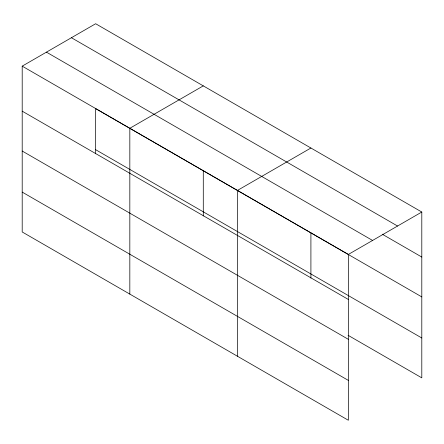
<?xml version="1.0" encoding="UTF-8"?>
<svg xmlns="http://www.w3.org/2000/svg" width="444" height="444" viewBox="0 0 444 444"><rect width="100%" height="100%" fill="white"/><g stroke="black" fill="none" stroke-linecap="round" stroke-linejoin="round"><path stroke-width="0.67" d="M22.2 66.145L348.346 254.44L348.346 420.263L22.2 231.968L22.2 66.145L95.654 23.737L421.8 212.032L421.8 377.855L348.074 335.292M203.285 85.875L129.826 128.283L129.826 294.106M310.911 148.013L237.457 190.421L237.457 356.243M348.346 254.44L421.8 212.032M71.417 37.729L397.558 226.029M382.24 234.204L421.8 257.048M46.442 52.148L372.583 240.448M421.8 296.914L95.654 108.614L95.654 153.813M95.654 149.689L421.8 337.989M22.2 111.161L348.346 299.456M22.2 151.027L348.346 339.321M22.2 192.102L348.346 380.397M310.911 232.895L310.911 278.094M203.285 170.757L203.285 215.951"/></g></svg>
